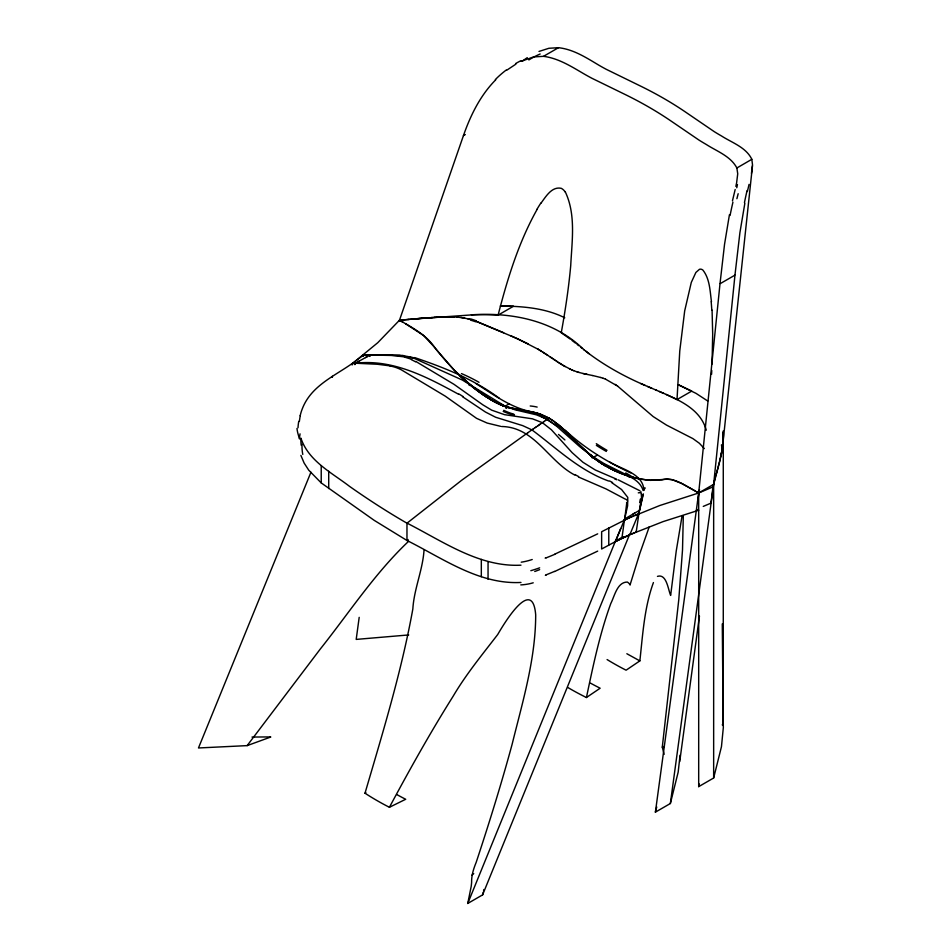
<?xml version="1.0" encoding="UTF-8"?>
<svg xmlns="http://www.w3.org/2000/svg" width="951" height="951" viewBox="0 0 951 951"><rect width="100%" height="100%" fill="white"/><g stroke="black" fill="none" stroke-linecap="round" stroke-linejoin="round"><path stroke-width="1.43" d="M723.271 725.625L723.271 431.956C724.032 449.93 717.862 467.119 713.654 484.332L670.36 803.512L655.394 812.154L698.688 492.975L720.002 283.767L734.968 275.136L713.654 484.332L713.654 778.001L698.688 786.643L698.688 492.975L699.532 489.646M680.072 755.189L678.17 772.153L670.36 803.512M722.118 448.706L721.429 444.854M666.08 394.415L677.017 399.586L679.763 351.002L684.684 310.882L691.294 282.411L695.882 272.462L699.401 269.359A8.618 4.874 74.9 0 1 702.837 270.013C709.874 278.845 709.993 291.054 711.467 301.812M712.037 364.09L712.691 334.11L712.073 310.109M751.456 173.415L752.514 164.892L751.825 159.304L736.87 167.982L737.726 173.795L736.609 182.842M711.586 374.302L711.764 370.474M722.118 448.943L722.059 449.597M424.051 549.785C422.815 569.994 414.042 588.788 412.841 608.961C401.524 671.454 382.849 732.329 365.006 793.205A282.613 163.168 0 0 0 389.411 807.292L405.697 799.268A293.229 169.29 0 0 1 396.936 794.644M721.203 455.707L723.224 439.588A184.969 106.797 0 0 0 723.224 430.993M299.339 421.471L300.231 415.694M299.339 438.756L300.041 433.846M607.095 659.566A282.661 163.192 0 0 0 626.091 670.193L639.857 660.886C642.781 634.602 644.279 607.582 653.42 582.559M363.484 356.054L363.591 354.889L400.193 355.401M643.898 489.943C642.876 473.218 620.944 469.105 609.46 461.877M720.026 283.517L724.543 244.3L729.429 214.748M734.992 274.875L739.902 232.71L744.859 203.264M722.998 442.465L752.479 165.783M352.595 364.292L353.427 362.616M703.264 506.407L711.039 503.103L712.941 486.924L715.033 478.757M697.618 502.069L699.342 490.383M664.143 754.357L662.288 747.141L678.776 599.689L682.509 549.975L683.317 515.656M369.963 356.15L370.105 354.996L365.529 357.576M635.304 532.382L636.207 532.001L639.357 510.473L638.787 511.876M620.1 539.288L621.906 538.421L624.45 519.745M355.305 364.388L355.46 363.223L367.359 356.542M624.415 521.041L626.673 503.697M642.805 495.233L639.238 511.614M359.193 617.342L356.197 639.405L408.716 634.935M679.715 761.644L699.46 616.034M643.375 493.902L639.583 510.354M721.809 451.44L720.216 459.083M682.045 516.048L676.232 551.057L670.645 595.421C668.089 589.584 666.663 573.417 657.462 576.377M736.514 183.281L735.872 186.396M567.937 687.561A283.446 163.643 0 0 0 586.434 697.523C593.103 665.855 599.701 633.984 610.804 603.516C614.631 595.968 617.235 582.048 627.339 582.06A6.502 4.874 61.4 0 1 630.049 584.817M615.618 540.655L467.761 903.45L482.597 894.879L629.693 534.2M615.428 541.559L624.403 519.9L625.259 519.567M639.417 510.247L641.592 497.004L640.903 491.667M747.391 191.52L749.055 184.399M483.572 890.861L483.881 889.518M732.46 200.827L735.171 189.511M720.169 459.25L719.705 461.14M483.251 892.204L482.597 894.879M711.039 503.103L711.396 501.664M719.562 461.746L717.078 471.197M713.654 778.001L721.464 746.642L723.342 727.384A174.734 100.889 0 0 0 723.2 724.484L722.284 623.904M467.761 903.45L471.197 886.38A264.853 152.909 0 0 0 471.613 882.373C471.446 875.36 473.527 868.845 476.189 862.343C489.099 823.352 501.284 784.123 512.066 744.502C522.563 701.957 535.675 658.972 535.686 614.774C532.536 576.413 504.791 622.346 497.718 634.507C482.312 654.55 466.014 674.354 453.08 696.334C430.375 732.448 409.572 769.716 389.411 807.292M655.394 812.154L656.737 806.983M698.688 786.643L699.342 784.052M634.793 513.053L624.664 518.949L627.601 505.837L627.779 497.421L621.609 489.563L611.659 482.585M712.525 497.361L712.905 495.923M715.33 477.64L715.639 476.522M716.959 471.625L715.937 475.405M636.469 531.086L636.207 532.001M363.199 356.292L363.591 354.889L391.36 355.448L403.557 356.78L411.593 359.288M622.192 537.481L622.025 538.076M626.317 536.352L624.557 537.172L629.812 534.771L638.692 513.492M630.097 584.794L639.761 553.637L649.271 526.759M352.726 363.116L352.12 365.006M495.709 79.825C480.374 95.29 470.531 115.261 463.434 135.636L399.479 320.225L377.749 342.717L354.129 362.105M310.941 472.219L198.474 747.973L247.153 745.62L270.785 737.013A171.869 99.225 0 0 0 267.053 736.942L252.003 737.061M369.535 356.387L370.105 354.996M354.889 364.625L355.46 363.223C392.965 358.86 426.737 376.929 458.525 394.225M620.706 528.506L615.523 541.107L620.266 538.444M624.153 520.102L624.724 518.711M537.232 209.184C518.675 242.136 507.489 278.667 498.098 315.126L513.302 306.341M540.857 203.336C545.755 196.833 551.651 186.301 561.185 188.298A8.654 6.372 60.1 0 1 565.274 192.078M712.941 486.924L698.688 492.975L681.641 483.453L672.048 479.649L667.008 479.197L650.555 480.362L641.509 479.304L629.812 476.451L629.134 477.212M661.777 479.791L648.332 480.219L629.348 476.926M247.153 745.62L320.428 648.855C349.231 612.634 374.849 573.203 408.621 541.285M471.862 875.3L473.729 873.589M408.122 539.526L406.969 540.477L374.23 520.363L321.224 482.918L308.754 470.198L304.13 463.054L300.885 455.398M363.591 354.889L362.272 355.936M361.618 356.459L358.931 358.527M506.514 70.374L515.918 64.121M357.576 359.561L358.254 359.05M356.887 360.072C337.724 374.896 311.785 384.192 302.382 408.597A68.496 53.838 40.5 0 0 300.183 415.682M521.992 61.316L527.282 57.666M528.031 432.586L461.782 480.184L406.969 523.205L406.969 540.477C442.904 558.427 479.126 584.71 520.97 582.452M527.722 432.8L532.358 429.59M462.495 396.674L485.414 412.009L495.661 417.263L522.741 425.644L531.93 429.888L535.77 427.237M531.526 430.161L532.786 429.293M537.826 425.822L540.334 424.098M535.306 427.558L538.635 425.263M539.586 424.61L544.352 421.352M544.091 421.531L549.084 418.119L553.946 421.305L591.819 456.218M586.434 697.523L600.152 688.215A293.8 169.623 0 0 1 590.5 683.163M365.006 793.205L365.873 792.611M508.821 404.02L504.898 406.374A94.565 54.599 60 0 1 492.404 400.597L472.017 386.272M521.207 61.316L533.582 56.917L543.508 56.335L558.463 47.705C573.322 49.274 586.149 57.607 598.666 65.072A227.931 131.595 0 0 0 606.286 69.328L640.891 86.244A385.761 222.712 0 0 1 685.207 111.838L714.26 131.654A227.895 131.583 0 0 0 721.619 136.041C732.115 142.781 746.059 147.298 751.813 159.281M463.434 135.636L465.301 134.555M677.017 399.586L691.746 391.087L678.55 384.858M626.138 519.163L659.744 505.528L698.688 492.975L713.654 484.332M593.186 457.336L597.406 455.172M632.962 514.087L639.357 510.473M358.206 361.689L359.121 361.178M620.1 538.539L621.597 537.695M622.263 537.327L622.929 536.958M629.491 517.653L601.638 531.728L601.638 549L615.986 541.309M597.692 533.844L554.647 554.231M597.692 551.116L554.647 571.503M622.394 537.256L623.19 536.84M615.737 541.428L618.186 540.216M616.973 540.81L616.355 541.119M617.282 540.655L619.16 539.74M619.47 539.586L623.904 537.47M618.935 539.847L619.672 539.49M621.918 538.409L623.678 537.588M623.404 537.707L629.217 535.044M629.491 534.926L634.388 532.774M630.549 517.178L631.44 516.785M630.786 534.343L663.049 521.624L698.688 510.247L697.475 509.546M632.332 516.393L633.223 516.001M635.018 515.228L635.922 514.848M539.003 51.437L548.905 48.275L558.463 47.705M636.825 514.467L638.632 513.706M545.161 558.094L546.171 557.69M545.363 575.284L546.171 574.963M722.225 724.84L723.2 724.484M662.288 747.141L664.321 746.416M662.288 479.72C671.454 477.426 680.024 482.43 687.728 486.71M412.889 319.06L473.039 314.805A193.041 111.457 0 0 1 498.098 315.09M407.931 319.512L416.562 318.74M520.97 565.179C478.674 567.319 442.06 540.75 405.768 522.503C386.534 511.353 367.871 499.251 349.683 486.472C331.649 472.599 308.588 461.152 300.885 438.114M419.462 318.478L399.479 320.225L403.141 322.341M408.431 319.465L399.479 320.225C412.425 327.643 426.286 334.93 434.845 347.65C453.984 371.853 476.938 395.545 506.277 406.85M416.788 318.74L422.375 318.228M419.664 318.49L442.465 316.921L456.991 317.04M423.944 318.121L426.773 317.896M428.2 317.777L429.626 317.67M431.053 317.563L432.479 317.468M433.906 317.361L435.332 317.277M436.818 317.17L454.376 316.909M471.375 314.84C511.733 312.059 554.278 320.38 583.926 349.754M370.331 354.866L403.176 355.436M500.856 306.008C522.539 306.293 545.054 307.934 564.763 317.789M355.294 363.223L377.357 364.257L389.969 365.862M354.259 363.187L355.46 363.223M353.237 363.139L354.438 363.187M457.003 317.063L464.718 318.014M460.914 317.444L469.865 319.227M543.592 56.347C558.534 58.273 571.456 66.582 584.199 74A247.046 142.626 0 0 0 591.902 78.267L625.972 94.898A393.227 227.027 0 0 1 670.205 120.468L698.914 140.035A249.709 144.172 0 0 0 706.284 144.481C716.935 151.34 730.653 156.142 736.87 167.982M530.765 411.866L506.443 406.909M528.946 411.545L515.169 409.18M527.805 411.343C544.923 412.877 559.045 423.706 570.374 435.927M501.581 426.512C534.652 426.951 548.43 461.306 574.82 475.06M530.099 411.747L539.443 413.935L549.084 418.119M500.547 426.321L487.174 423.064L476.57 418.345L445.318 396.187L401.227 369.761A40.881 40.691 75 0 0 389.958 365.957M532.108 412.128L533.452 412.401M516.334 409.417L504.898 406.374A95.302 55.027 60 0 1 492.523 400.633A139.856 80.752 60 0 1 473.146 387.152A138.691 80.074 60 0 0 492.404 400.621L507.311 407.183M592.818 375.574L587.136 374.397M592.782 375.55L600.77 377.511M587.183 374.409L586.351 374.23M585.673 374.088L586.398 374.242M585.008 373.933L585.721 374.1M584.33 373.791L585.043 373.957M583.664 373.636L584.378 373.802M582.999 373.481L583.712 373.648M467.488 318.633L468.391 318.858M583.046 373.493L579.04 372.447M468.986 319.013L470.483 319.429M533.88 412.152C512.042 408.775 494.449 395.069 476.189 383.74M578.374 372.257L579.076 372.459M414.588 357.564C444.272 367.609 473.871 379.33 499.18 398.184M578.41 372.269L577.067 371.853M600.747 377.488L603.112 378.26M643.114 490.49C640.903 482.775 632.962 477.438 625.639 475.096M507.477 407.242L506.966 407.076A105.502 60.912 60 0 0 510.509 408.11M412.984 357.814L462.317 380.031L505.136 406.184L515.276 409.869L536.447 414.838L545.981 418.725L555.646 425.323L579.67 446.625L591.653 455.945L604.04 463.565L629.717 476.415L613.003 469.865L598.417 461.271L585.543 450.881L563.777 430.221A104.836 60.531 60 0 0 557.167 424.455M577.091 371.865L573.655 370.664M578.386 443.867C592.568 458.691 609.948 470.769 629.812 476.451M626.733 475.464L633.437 477.485A169.956 98.119 60 0 0 638.406 478.698M599.629 462.115A91.819 53.018 60 0 0 605.704 465.978A139.44 80.514 60 0 0 625.045 474.846L625.901 475.179M603.1 378.248L605.478 379.128M572.609 370.236L573.691 370.676M616.26 479.042L595.35 470.02L582.951 462.269L572.122 452.64L551.39 429.757L542.403 422.684L532.441 418.82L504.505 414.66L491.703 410.166L482.87 404.841L453.984 384.323L415.789 361.428M605.502 379.14L617.639 386.154M503.614 332.707L476.023 321.26L517.76 338.829L537.909 349.16M656.879 390.433L647.548 386.475M651.815 388.293L640.641 383.467A286.786 165.569 0 0 1 589.109 353.736L583.557 349.457M655.572 389.874C675.186 398.469 699.984 407.183 706.284 430.185M571.551 369.796L572.633 370.248M659.198 391.42L663.81 393.405M645.23 385.488L640.641 383.467M510.711 335.715L528.067 343.81M618.162 479.827L639.952 490.799M571.587 369.808L562.944 365.315M678.241 384.715L695.989 393.345L707.71 400.989M569.471 368.833L570.529 369.333M608.699 481.04C579.088 470.388 556.608 448.218 531.93 429.888M578.493 477.01L606.025 488.909L625.199 499.061A41.048 10.901 -56.1 0 1 627.589 501.141M639.857 660.886L626.852 653.729M688.94 487.387L695.038 490.871M565.167 366.587L558.475 362.497M698.688 492.975L696.251 491.572M405.578 323.756L423.777 335.608L434.845 347.65M537.993 349.148L541.262 351.121M538.23 349.29L547.788 355.317M630.786 472.944C606.964 461.889 584.461 448.111 565.144 430.197M561.875 364.649L553.839 359.395M542.545 351.965L552.65 358.586M550.225 356.97L555.063 360.191M556.228 360.976L557.381 361.749M615.214 384.394L616.426 385.262M570.22 339.079L561.256 332.779C565.298 310.466 568.71 288.022 570.731 265.436C571.931 241.126 576.068 214.76 565.358 192.031M589.133 353.724L585.65 351.085M571.955 340.387L575.391 343.038M617.627 386.142L653.159 416.562L666.449 425.061L692.934 438.625L699.377 443.285L704.346 448.599M577.102 344.381L578.802 345.724M580.514 347.067L582.214 348.411M472.29 386.498L473.134 387.176L454.364 370.308L436.39 349.671M472.302 386.51L468.712 383.526L469.485 385.476M472.005 386.272L471.185 385.595M470.911 385.369L469.818 384.454M470.353 384.917L463.208 378.724A168.565 97.323 60 0 1 459.951 375.728A168.137 97.073 60 0 0 463.208 378.724M464.861 380.198L465.681 380.923M566.059 431.718L564.704 430.434A104.955 60.591 60 0 0 557.167 423.742M567.402 433.014L568.068 433.668M576.092 441.609L577.245 442.738M571.515 437.056L573.81 439.326M435.368 348.328L435.879 348.993M469.295 385L468.902 384.026M626.602 502.473L626.673 503.471M399.515 320.249L399.598 321.379M608.783 527.769L608.783 545.042M488.053 561.97L488.053 579.242M481.325 559.39L481.325 576.675M332.363 376.263L332.363 377.333M328.713 471.28L328.713 488.552M321.224 465.645L321.224 482.918M722.926 447.731A68.579 4.969 -68.7 0 1 723.224 447.826M470.947 318.977A83.462 81.489 -55.9 0 1 476.237 320.832M554.504 571.408A68.496 10.39 -22 0 1 546.159 574.82M539.657 569.637A66.487 17.391 -23.1 0 1 534.759 571.492M533.226 582.808A54.504 48.085 -47.7 0 1 520.779 584.901M532.215 559.509A54.504 42.557 -34.8 0 1 521.207 562.184M539.657 567.83A66.487 31.538 -26.3 0 1 530.848 570.683M554.766 554.338A68.496 10.675 -22 0 1 546.195 557.845M598.417 461.271A99.843 57.642 60 0 1 591.213 455.719A106.108 61.256 60 0 1 586.494 451.594M301.205 445.246A66.487 54.159 31 0 1 300.861 439.005M302.775 454.423A54.504 39.68 -51.6 0 1 302.002 444.295M299.696 438.732A54.504 43.247 -34.1 0 1 296.974 428.461M298.02 427.748A66.487 56.43 7.4 0 1 298.745 421.376M486.377 396.864A136.231 78.648 60 0 1 482.739 394.415M505.766 406.683A99.213 57.286 60 0 1 499.762 404.318M461.473 373.588A76.865 32.5 20.5 0 1 479.007 382.314M530.206 405.982A100.402 42.771 48.6 0 1 537.16 407.076M533.452 412.425A105.299 60.793 60 0 1 540.953 414.398M514.455 414.921A90.916 34.985 54.6 0 1 503.198 411.414M492.463 400.633A96.491 55.705 60 0 0 507.644 407.266L535.021 413.4A101.079 58.356 60 0 1 540.953 415.111M590.63 455.208A96.443 55.681 60 0 0 605.704 466.002A95.005 54.849 60 0 1 593.365 457.455M558.487 434.429A100.164 28.411 45.9 0 1 564.906 439.933M625.722 472.932A76.187 18.996 12.4 0 1 634.329 478.353M607 450.322A91.106 28.601 38.8 0 1 596.301 443.677M614.822 478.995A82.642 14.217 11.8 0 1 616.735 479.756M638.299 492.856A63.967 14.99 -46.9 0 1 640.059 492.677M411.414 359.692A61.803 60.353 55.9 0 1 415.563 361.832M578.577 476.522A90.785 66.356 66.4 0 1 574.927 474.549M641.937 494.306A46.801 3.828 -74.4 0 1 641.592 496.897M640.332 499.097A69.399 6.895 -71.3 0 1 639.678 502.52M407.515 356.72A46.266 43.413 -14.5 0 1 412.889 358.075M400.121 355.959A69.673 66.511 -20.1 0 1 407.48 356.922M609.639 480.992A73.607 19.032 9.3 0 1 612.563 482.561M459 394.011A73.774 30.052 21.8 0 1 463.006 396.508M541.523 416.752A58.177 24.833 50.1 0 1 557.155 426.428M606.346 451.44A93.721 31.918 39.4 0 1 596.36 445.389M513.742 414.101A93.543 35.365 54.4 0 1 503.757 410.309M644.968 487.72A75.165 4.482 -73.6 0 1 645.004 488.576M643.779 490.443A56.882 2.496 -75.8 0 1 644.374 489.135M408.514 356.649A55.669 50.379 -12.4 0 1 414.434 357.968M403.105 355.9A75.177 69.673 -16.6 0 1 408.086 356.554M470.543 320.13A82.785 79.741 -30.8 0 1 475.797 321.83M744.443 202.646A85.221 15.323 -80.5 0 1 747.082 190.521M738.166 193.719A76.187 6.336 -74.7 0 1 736.894 198.688M737.465 184.53A78.315 18.331 -69.9 0 1 736.763 187.775M730.059 215.473A86.268 15.442 -80.2 0 1 732.936 202.147M528.851 59.925A76.9 71.099 -15.4 0 1 540.168 53.993M515.585 63.586A78.208 77.043 3.7 0 1 520.91 60.721M495.352 79.563A86.541 70.267 -24.4 0 1 506.205 70.041M537.113 209.065A177.112 132.165 69.3 0 1 540.75 203.217M500.297 306.008A187.49 108.248 0 0 1 513.314 306.305M711.182 301.788A177.171 114.405 77.5 0 1 711.788 310.062M507.644 407.29L505.98 407.931L507.644 407.29M592.307 457.8L590.63 455.232L592.307 457.8"/></g></svg>
